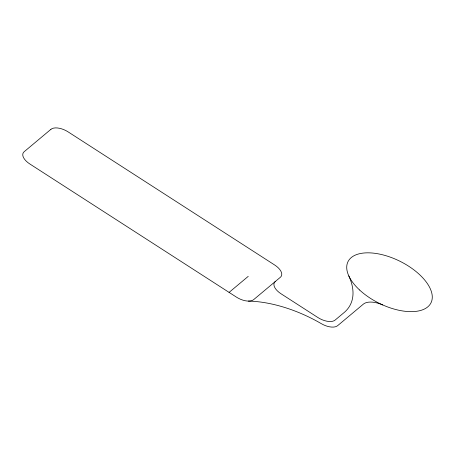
<?xml version="1.0" encoding="UTF-8"?>
<svg xmlns="http://www.w3.org/2000/svg" width="455" height="455" viewBox="0 0 455 455"><rect width="100%" height="100%" fill="white"/><g stroke="black" fill="none" stroke-linecap="round" stroke-linejoin="round"><path stroke-width="0.68" d="M229.087 292.394L248.242 276.356M275.264 281.543A13.895 7.03 26.4 0 0 280.991 293.748L317.874 317.516A13.895 7.03 26.4 0 0 335.096 320.104L343.952 312.687A92.638 46.876 26.4 0 0 348.82 275.952M382.712 304.941A19.872 10.056 26.4 0 0 363.391 304.105L337.621 325.683A13.895 7.03 26.4 0 1 321.406 323.715A92.638 46.876 26.4 0 0 248.345 301.102M50.926 129.317L24.109 151.771A13.895 7.03 26.4 0 0 29.837 163.982L236.384 297.092A13.895 7.03 26.4 0 0 253.606 299.68L280.422 277.226A13.895 7.03 26.4 0 0 274.689 265.015L68.142 131.899A13.895 7.03 26.4 0 0 50.926 129.317M359.609 290.011A46.319 23.438 26.4 0 0 430.948 302.916A46.319 23.438 26.4 0 0 377.946 253.788A46.319 23.438 26.4 0 0 359.609 290.011"/></g></svg>
